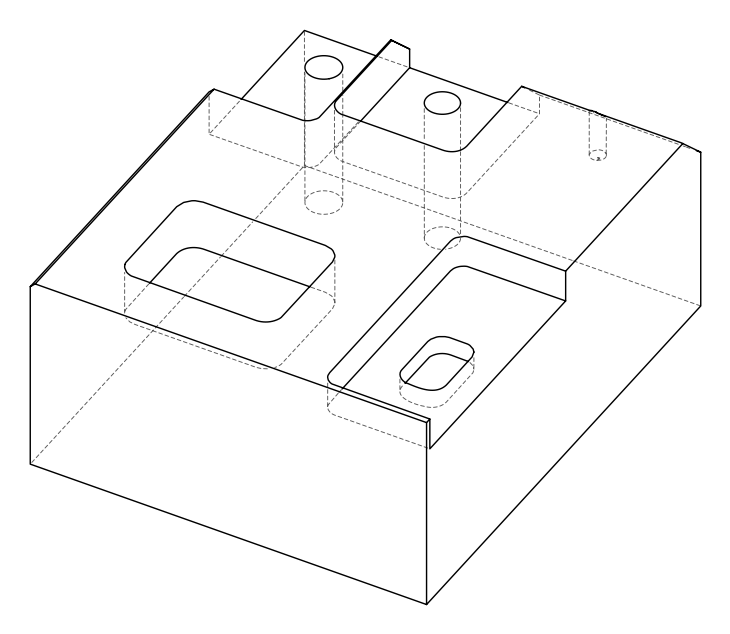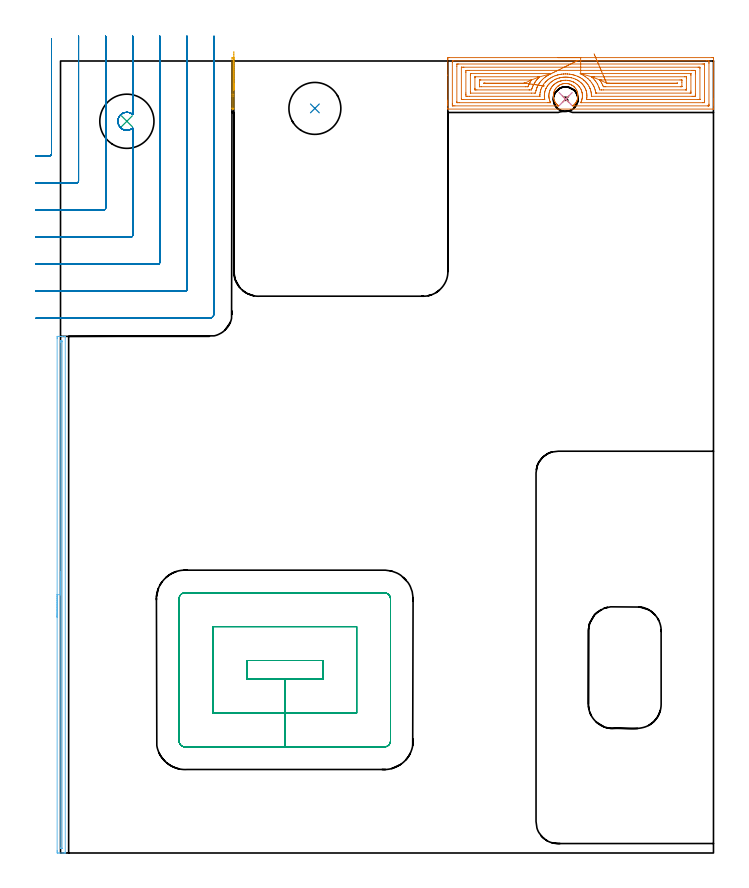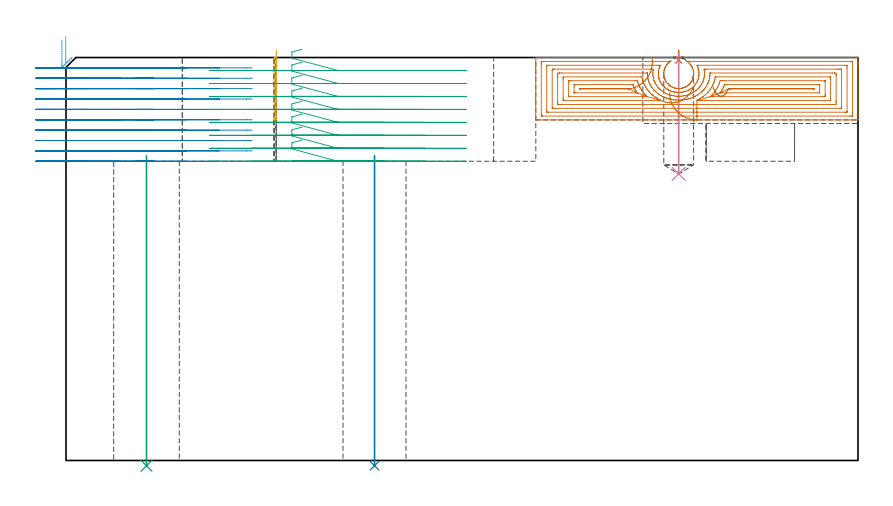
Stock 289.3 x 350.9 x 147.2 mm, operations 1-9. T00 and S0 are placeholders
(PLAN: 12 operations, 7 tool changes, 104.4 min)
(1 SPOT_DRILL | STEP1POCKET | NXT0321_9005460120000 | 0.03 min | 7 mm3)
(2 INDEXABLE_INSERT_DRILL_THROUGH_HOLE_FROM_SOLID | STEP1HOLE | NXT0302_017 | 0.46 min | 61106 mm3)
(3 INDEXABLE_INSERT_DRILL_THROUGH_HOLE_FROM_SOLID_1 | STEP1HOLE_1 | NXT0302_019 | 0.46 min | 66539 mm3)
(4 DRILL_BLIND_HOLE_INTO_CENTER | STEP1POCKET | UGT0301_221 | 0.18 min | 3743 mm3)
(5 AREA_MILL | FG_CHAMFER_SURFACE | UGT0205_001 | 0.39 min | 4446 mm3)
(6 AREA_MILL_1 | FG_CHAMFER_SURFACE_1 | UGT0205_001 | 3.81 min | 1508 mm3)
(7 AREA_MILL_2 | FG_CHAMFER_SURFACE_2 | UGT0205_001 | 8.55 min | 32154 mm3)
(8 MILL_CORNER_NOTCH_RECTANGULAR | CORNER_NOTCH_RECTANGULAR | NXT0201_012 | Follow Part, ap 4, ae 75% | 20.61 min | 331331 mm3)
(9 MILL_RECTANGULAR_POCKET | POCKET_RECTANGULAR_STRAIGHT | UGT0201_094 | Follow Part, ap 5, ae 75% | 11.2 min | 375298 mm3)
(10 MILL_RECTANGULAR_POCKET_1 | POCKET_RECTANGULAR_STRAIGHT_1 | NXT0201_012 | Follow Part, ap 4, ae 75% | 4.2 min | 62054 mm3)
(11 MILL_SLOT | SLOT_PARTIAL_RECTANGULAR | NXT0201_012 | Follow Part, ap 4, ae 75% | 31.18 min | 288812 mm3)
(12 MILL_SLOT_1 | SLOT_PARTIAL_RECTANGULAR_1 | NXT0201_012 | Follow Part, ap 4, ae 75% | 23.31 min | 352527 mm3)
(TOOL NXT0321_9005460120000 | NC Spot Drill, 142deg, 12mm, Carbide, Uncoated | D12 PA142 FL30 Z2)
(TOOL NXT0302_017 | Index. Insert Drill 23mm [880-D2300L25-05] | D23 PA176 FL115 Z2)
(TOOL NXT0302_019 | Index. Insert Drill 24mm [880-D2400L25-05] | D24 PA176 FL120 Z2)
(TOOL UGT0301_221 | Twist Drill 10.9 mm | D10.9 PA118 FL92 Z2)
(TOOL UGT0205_001 | Chamfer Mill 20 x 3 x 45 deg. | D20 FL50 Z2)
(TOOL NXT0201_012 | ENDMILL 16mm [2P460-1600-NA 1630] | D16 FL38 Z6)
(TOOL UGT0201_094 | End mill 20 mm | D20 FL38 Z4)
(OP 1 SPOT_DRILL)
G17 G21 G94 G90
T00 M6
G54
G17 G0 G90 X223.8 Y334. S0 M3
G43 Z157.2 H0
G94 G81 G98 Z146.281 F250. R149.75
G80
M5
M2
(OP 2 INDEXABLE_INSERT_DRILL_THROUGH_HOLE_FROM_SOLID)
G17 G21 G94 G90
T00 M6
G54
G17 G0 G90 X112.7 Y329.9 S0 M3
G43 Z157.2 H1
G94 G81 G98 Z-1.902 F250. R111.3
G80
M5
M2
(OP 3 INDEXABLE_INSERT_DRILL_THROUGH_HOLE_FROM_SOLID_1)
G17 G21 G94 G90
T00 M6
G54
G17 G0 G90 X29.4 Y324.2 S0 M3
G43 Z157.2 H1
G94 G81 G98 Z-1.919 F250. R111.3
G80
M5
M2
(OP 4 DRILL_BLIND_HOLE_INTO_CENTER)
G17 G21 G94 G90
T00 M6
G54
G17 G0 G90 X223.8 Y334. S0 M3
G43 Z157.2 H0
G94 G81 G98 Z104.7 F250. R148.75
G80
M5
M2
(OP 5 AREA_MILL)
G17 G21 G94 G90
T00 M6
G54
G17 G0 G90 X76.8 Y355.142 S1061 M3
G43 Z157.2 H0
Z135.795
G94 G1 Y354.499 Z135.205 F250.
Y353.807 Z134.674
Y353.071 Z134.206
Y352.297 Z133.803
Y351.491 Z133.469
Y350.659 Z133.207
Y349.808 Z133.018
Y348.943 Z132.904
Y348.071 Z132.866
Y347.199 Z132.904
Y346.335 Z133.018
Y345.483 Z133.207
Y344.651 Z133.469
Y343.845 Z133.803
Y343.071 Z134.206
Y342.335 Z134.674
Y341.643 Z135.205
Y341. Z135.795
Y336.166 Z140.627
Y335.365 Z141.434
Y329.978 Z146.822
X76.79 Y329.607 Z147.193
X76.4 Y329.6 Z147.2
X76.01 Y329.607 Z147.193
X76. Y329.978 Z146.822
Y330.015 Z146.785
Y335.365 Z141.434
Y336.166 Z140.627
X76.001 Y351.985 Z124.81
X76.004 Y352.382 Z124.413
X76.007 Y352.39 Z124.405
X76.4 Y352.394 Z124.406
X76.793 Y352.39 Z124.404
X76.796 Y352.382 Z124.413
X76.799 Y351.985 Z124.81
X76.8 Y351.585 Z125.21
Y341. Z135.795
Y340.411 Z136.438
Y339.88 Z137.13
Y339.411 Z137.866
Y339.008 Z138.64
Y338.674 Z139.446
Y338.412 Z140.278
Y338.223 Z141.129
Y338.109 Z141.994
Y338.071 Z142.866
Y338.109 Z143.737
Y338.223 Z144.602
Y338.412 Z145.454
Y338.674 Z146.286
Y339.008 Z147.092
Y339.411 Z147.866
Y339.879 Z148.602
Y340.411 Z149.294
Y341. Z149.937
G0 Z157.2
M5
M2
(OP 6 AREA_MILL_1)
G17 G21 G94 G90
T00 M6
G54
G17 G0 G90 X-1.5 Y104.45 S1061 M3
G43 Z157.2 H0
Z153.6
G94 G1 Y104.488 Z152.728 F250.
Y104.602 Z151.864
Y104.791 Z151.012
Y105.053 Z150.18
Y105.387 Z149.374
Y105.79 Z148.6
Y106.259 Z147.864
Y106.79 Z147.172
Y107.379 Z146.529
Y108.022 Z145.94
Y108.714 Z145.409
Y109.45 Z144.94
Y110.224 Z144.537
Y111.03 Z144.203
Y111.862 Z143.941
Y112.714 Z143.752
Y113.578 Z143.638
Y114.45 Z143.6
Y227.877
X-1.499 Y228.289 Z143.601
X-1.494 Y228.763 Z143.602
X-1.49 Y228.891 Z143.605
X-1.025 Y228.9 Z144.069
X-0.467 Z144.63
X-0.142 Z144.955
X0.416 Z145.512
X0.742 Z145.837
X1.75 Z146.849
X2.088 Y228.893 Z147.179
X2.097 Y228.891 Z147.188
X2.1 Y228.735 Z147.2
Y0.165
X2.096 Y0.058 Z147.19
X2.091 Y0.039 Z147.183
X2.07 Y0.01 Z147.162
X1.749 Y0. Z146.849
X1.393 Z146.493
X0.742 Z145.837
X-0.467 Z144.63
X-1.025 Y0.001 Z144.069
X-1.264 Y0.004 Z143.83
X-1.49 Y0.009 Z143.605
X-1.494 Y0.137 Z143.602
X-1.499 Y0.611 Z143.601
X-1.5 Y1.092 Z143.6
Y114.45
X-0.086 Z145.014
X-0.085 Y226.447 Z145.015
Y226.503
X-0.079 Y226.883 Z145.021
X0.104 Y226.89 Z145.204
X0.353 Y226.897 Z145.453
X0.574 Y226.89 Z145.674
X0.679 Y226.885 Z145.779
X0.685 Y226.561 Z145.785
X0.686 Y226.503 Z145.786
X0.685 Y2.173 Z145.785
X0.684 Y2.071 Z145.784
X0.682 Y2.022 Z145.782
X0.68 Y2.015 Z145.78
X0.666 Y2.01 Z145.766
X0.593 Y2.006 Z145.693
X0.248 Y2.003 Z145.348
X0.026 Y2.01 Z145.126
X-0.079 Y2.015 Z145.021
X-0.085 Y2.339 Z145.015
Y2.397
X-0.086 Y114.45 Z145.014
Y115.322 Z145.052
Y116.187 Z145.166
Y117.038 Z145.355
Y117.87 Z145.617
Y118.676 Z145.951
Y119.45 Z146.354
Y120.186 Z146.823
Y120.878 Z147.354
Y121.521 Z147.943
Y122.11 Z148.586
Y122.642 Z149.279
Y123.11 Z150.014
Y123.513 Z150.788
Y123.847 Z151.594
Y124.109 Z152.426
Y124.298 Z153.278
Y124.412 Z154.143
Y124.45 Z155.014
G0 Z157.2
M5
M2
(OP 7 AREA_MILL_2)
G17 G21 G94 G90
T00 M6
G54
G17 G0 G90 X220.45 Y352.4 S1061 M3
G43 Z157.2 H0
Z134.4
G94 G1 X220.488 Z133.528 F250.
X220.602 Z132.664
X220.791 Z131.812
X221.053 Z130.98
X221.387 Z130.174
X221.79 Z129.4
X222.258 Z128.664
X222.79 Z127.972
X223.379 Z127.329
X224.022 Z126.74
X224.714 Z126.209
X225.45 Z125.74
X226.224 Z125.337
X227.03 Z125.003
X227.862 Z124.741
X228.713 Z124.552
X229.578 Z124.438
X230.45 Z124.4
X288.732
X289.207 Y352.394 Z124.403
X289.29 Y352.391 Z124.405
X289.3 Y352.303 Z124.494
Y334.091 Z142.704
Y333.53 Z143.264
Y332.895 Z143.903
Y332.651 Z144.146
Y332.016 Z144.781
Y331.772 Z145.024
Y331.285 Z145.514
X289.299 Y329.828 Z146.97
X289.29 Y329.606 Z147.192
X289.177 Y329.6 Z147.2
X171.723
X171.61 Y329.606 Z147.192
X171.6 Y329.83 Z146.969
Y331.285 Z145.514
Y331.772 Z145.024
Y332.016 Z144.781
Y332.651 Z144.146
Y332.895 Z143.903
Y333.53 Z143.264
Y344.637 Z132.16
Y351.668 Z125.129
X171.604 Y351.985 Z124.811
X171.61 Y352.391 Z124.405
X171.753 Y352.395 Z124.403
X172.168 Y352.4 Z124.4
X230.45
Y350.986 Z125.814
X286.185
X286.952 Y350.985 Z125.815
X287.077 Y350.983 Z125.817
X287.279 Y350.979 Z125.821
X287.29 Y350.914 Z125.886
X287.297 Y350.766 Z126.034
X287.299 Y350.228 Z126.572
X287.3 Y349.884 Z126.916
X287.299 Y331.772 Z145.028
X287.298 Y331.431 Z145.369
X287.29 Y331.086 Z145.714
X287.279 Y331.021 Z145.779
X287.239 Y331.019 Z145.781
X287.144 Y331.016 Z145.784
X286.952 Y331.015 Z145.785
X286.83 Y331.014 Z145.786
X227.278
X227.212 Y331.015 Z145.785
X226.909 Y331.021 Z145.779
X227.075 Y331.151 Z145.649
X227.176 Y331.231 Z145.569
X227.463 Y331.473 Z145.327
X227.768 Y331.77 Z145.03
X228.018 Y332.061 Z144.739
X228.25 Y332.365 Z144.435
X228.466 Y332.699 Z144.101
X228.662 Y333.042 Z143.758
X228.761 Y333.257 Z143.543
X228.932 Y333.7 Z143.1
X229.068 Y334.149 Z142.651
X229.163 Y334.593 Z142.207
X229.22 Y335.041 Z141.759
X229.24 Y335.487 Z141.313
X229.222 Y335.932 Z140.868
X229.167 Y336.38 Z140.42
X229.076 Y336.824 Z139.976
X228.941 Y337.273 Z139.527
X228.772 Y337.716 Z139.084
X228.662 Y337.958 Z138.842
X228.475 Y338.287 Z138.513
X228.269 Y338.608 Z138.192
X228.028 Y338.926 Z137.874
X227.768 Y339.232 Z137.568
X227.635 Y339.368 Z137.432
X227.496 Y339.5 Z137.3
X227.261 Y339.697 Z137.101
X227.229 Y339.723 Z137.074
X227.191 Y339.755 Z137.042
X226.873 Y339.993 Z136.803
X226.766 Y340.06 Z136.736
X226.67 Y340.121 Z136.679
X226.539 Y340.202 Z136.597
X226.194 Y340.391 Z136.407
X226.001 Y340.478 Z136.319
X225.979 Y340.488 Z136.309
X225.787 Y340.561 Z136.239
X225.768 Y340.568 Z136.232
X225.556 Y340.643 Z136.15
X225.535 Y340.651 Z136.142
X225.085 Y340.787 Z136.013
X224.639 Y340.872 Z135.923
X224.506 Y340.889 Z135.907
X224.191 Y340.927 Z135.867
X224.011 Y340.937 Z135.855
X223.966 Y340.941 Z135.853
X223.899 Y340.942 Z135.85
X223.829 Y340.943 Z135.848
X223.777 Y340.944
X223.743 Y340.946 Z135.849
X223.669 Y340.945 Z135.855
X223.52 Y340.938 Z135.859
X223.413 Y340.928 Z135.866
X223.373 Y340.925 Z135.87
X223.302 Y340.918 Z135.875
X223.297 Z135.876
X222.848 Y340.855 Z135.941
X222.403 Y340.756 Z136.042
X221.952 Y340.614 Z136.183
X221.716 Y340.522 Z136.277
X221.552 Y340.457 Z136.341
X221.508 Y340.44 Z136.358
X221.405 Y340.391 Z136.407
X221.079 Y340.208 Z136.59
X221.003 Y340.166 Z136.634
X220.861 Y340.074 Z136.726
X220.614 Y339.915 Z136.884
X220.509 Y339.833 Z136.966
X220.354 Y339.714 Z137.086
X220.281 Y339.65 Z137.15
X220.109 Y339.5 Z137.3
X219.72 Y339.11 Z137.69
X219.518 Y338.864 Z137.936
X219.331 Y338.608 Z138.192
X219.065 Y338.173 Z138.627
X218.826 Y337.726 Z139.074
X218.659 Y337.273 Z139.527
X218.524 Y336.824 Z139.976
X218.433 Y336.38 Z140.42
X218.378 Y335.932 Z140.868
X218.36 Y335.487 Z141.313
X218.38 Y335.041 Z141.759
X218.437 Y334.593 Z142.207
X218.531 Y334.149 Z142.651
X218.665 Y333.708 Z143.092
X218.834 Y333.257 Z143.543
X219.077 Y332.805 Z143.995
X219.351 Y332.365 Z144.435
X219.528 Y332.123 Z144.677
X219.72 Y331.891 Z144.909
X220.138 Y331.473 Z145.327
X220.369 Y331.273 Z145.527
X220.614 Y331.085 Z145.715
X220.701 Y331.021 Z145.779
X220.471 Y331.016 Z145.784
X220.266 Y331.014 Z145.786
X220.217
X174.715
X173.948 Y331.015 Z145.785
X173.823 Y331.016 Z145.784
X173.621 Y331.021 Z145.779
X173.61 Y331.086 Z145.714
X173.603 Y331.234 Z145.566
X173.601 Y331.772 Z145.028
X173.6 Y332.116 Z144.684
X173.601 Y350.228 Z126.572
X173.602 Y350.569 Z126.231
X173.61 Y350.914 Z125.886
X173.621 Y350.979 Z125.821
X173.661 Y350.981 Z125.819
X173.756 Y350.984 Z125.816
X173.948 Y350.985 Z125.815
X174.07 Y350.986 Z125.814
X230.45
Y349.572 Z127.228
X284.283 Y349.571 Z127.229
X284.949 Y349.57 Z127.23
X285.173 Y349.567 Z127.233
X285.246 Y349.565 Z127.235
X285.29 Y349.554 Z127.246
X285.294 Y349.475 Z127.325
X285.298 Y349.349 Z127.451
X285.3 Y349.223 Z127.577
Y333.404 Z143.396
X285.295 Y332.651 Z144.149
X285.292 Y332.533 Z144.267
X285.276 Y332.435 Z144.365
X285.173 Y332.434 Z144.366
X284.507 Y332.429 Z144.371
X230.895
X230.669 Y332.432 Z144.368
X230.52 Y332.435 Z144.365
X230.483 Y332.438 Z144.362
X230.674 Y332.869 Z143.931
X230.895 Y333.43 Z143.37
X230.919 Y333.506 Z143.294
X230.925 Y333.53 Z143.27
X231.027 Y333.9 Z142.9
X231.097 Y334.209 Z142.591
X231.136 Y334.409 Z142.391
X231.208 Y334.978 Z141.822
X231.222 Y335.288 Z141.512
X231.216 Y335.849 Z140.951
X231.191 Y336.166 Z140.634
X231.153 Y336.472 Z140.328
X231.087 Y336.856 Z139.944
X231.041 Y337.045 Z139.755
X230.895 Y337.569 Z139.231
X230.761 Y337.924 Z138.876
X230.676 Y338.14 Z138.66
X230.457 Y338.572 Z138.228
X230.327 Y338.803 Z137.997
X230.005 Y339.3 Z137.5
X229.84 Y339.518 Z137.282
X229.707 Y339.682 Z137.118
X229.434 Y340.001 Z136.799
X229.115 Y340.321 Z136.479
X228.987 Y340.434 Z136.366
X228.835 Y340.561 Z136.239
X228.225 Y341.028 Z135.772
X227.532 Y341.439 Z135.361
X227.336 Y341.545 Z135.255
X227.13 Y341.642 Z135.158
X226.446 Y341.906 Z134.894
X225.768 Y342.109 Z134.691
X225.556 Y342.155 Z134.645
X225.148 Y342.235 Z134.565
X224.679 Y342.305 Z134.495
X224.672 Y342.306 Z134.494
X224.573 Y342.318 Z134.482
X223.777 Y342.358 Z134.442
X223.736
X222.989 Y342.318 Z134.482
X222.898 Y342.307 Z134.493
X222.887 Y342.305 Z134.495
X222.48 Y342.24 Z134.56
X222.138 Y342.178 Z134.622
X222.074 Y342.166 Z134.634
X221.997 Y342.148 Z134.652
X221.679 Y342.068 Z134.732
X221.433 Y341.996 Z134.804
X221.293 Y341.952 Z134.848
X221.107 Y341.89 Z134.91
X220.778 Y341.764 Z135.036
X220.546 Y341.673 Z135.127
X220.217 Y341.524 Z135.276
X220.16 Y341.496 Z135.304
X220.059 Y341.439 Z135.361
X219.604 Y341.168 Z135.632
X219.328 Y340.99 Z135.81
X219.075 Y340.81 Z135.99
X218.763 Y340.561 Z136.239
X218.59 Y340.41 Z136.39
X218.438 Y340.27 Z136.53
X218.144 Y339.971 Z136.829
X217.888 Y339.682 Z137.118
X217.738 Y339.494 Z137.306
X217.548 Y339.238 Z137.562
X217.379 Y338.97 Z137.83
X217.281 Y338.803 Z137.997
X217.06 Y338.406 Z138.394
X216.961 Y338.217 Z138.583
X216.84 Y337.924 Z138.876
X216.789 Y337.794 Z139.006
X216.658 Y337.417 Z139.383
X216.575 Y337.127 Z139.673
X216.557 Y337.045 Z139.755
X216.436 Y336.386 Z140.414
X216.409 Y336.166 Z140.634
X216.373 Y335.569 Z141.231
X216.378 Y335.288 Z141.512
X216.392 Y334.985 Z141.815
X216.429 Y334.635 Z142.165
X216.464 Y334.409 Z142.391
X216.658 Y333.581 Z143.219
X216.674 Y333.53 Z143.27
X216.68 Y333.508 Z143.292
X216.875 Y332.99 Z143.81
X216.95 Y332.803 Z143.997
X217.107 Y332.483 Z144.317
X217.122 Y332.446 Z144.354
X217.126 Y332.435 Z144.365
X217.108 Y332.434 Z144.366
X216.882 Y332.43 Z144.37
X216.658 Y332.429 Z144.371
X215.994 Y332.428 Z144.372
X176.617 Y332.429 Z144.371
X175.951 Y332.43 Z144.37
X175.727 Y332.433 Z144.367
X175.654 Y332.435 Z144.365
X175.61 Y332.446 Z144.354
X175.606 Y332.525 Z144.275
X175.602 Y332.651 Z144.149
X175.6 Y332.777 Z144.023
Y348.596 Z128.204
X175.605 Y349.349 Z127.451
X175.608 Y349.466 Z127.334
X175.624 Y349.565 Z127.235
X175.727 Y349.566 Z127.234
X176.393 Y349.571 Z127.229
X230.45 Y349.572 Z127.228
Y348.157 Z128.643
X282.503
X282.821 Y348.156 Z128.644
X283.203 Y348.152 Z128.648
X283.289 Y348.15 Z128.65
X283.293 Y348. Z128.8
X283.299 Y347.683 Z129.117
Y334.015 Z142.785
X283.297 Y333.917 Z142.883
X283.293 Y333.868 Z142.932
X283.29 Y333.85 Z142.95
X283.266 Y333.849 Z142.951
X283.074 Y333.845 Z142.955
X282.503 Y333.843 Z142.957
X282.187
X234.137
X233.564 Y333.844 Z142.956
X233.244 Y333.846 Z142.954
X233.075 Y333.85 Z142.95
X233.09 Y333.999 Z142.801
X233.144 Y334.409 Z142.391
X233.191 Y334.778 Z142.022
X233.222 Y335.288 Z141.512
X233.219 Y335.628 Z141.172
X233.194 Y336.166 Z140.634
X233.148 Y336.577 Z140.223
X233.063 Y337.045 Z139.755
X233.004 Y337.316 Z139.484
X232.898 Y337.704 Z139.096
X232.823 Y337.924 Z138.876
X232.674 Y338.337 Z138.463
X232.461 Y338.803 Z137.997
X232.251 Y339.221 Z137.579
X231.958 Y339.682 Z137.118
X231.785 Y339.945 Z136.855
X231.515 Y340.294 Z136.506
X231.293 Y340.561 Z136.239
X231.108 Y340.775 Z136.025
X230.895 Y340.993 Z135.807
X230.663 Y341.214 Z135.586
X230.403 Y341.439 Z135.361
X230.005 Y341.751 Z135.049
X229.679 Y341.998 Z134.802
X229.175 Y342.318 Z134.482
X229.115 Y342.355 Z134.445
X229.023 Y342.409 Z134.391
X228.462 Y342.713 Z134.087
X228.225 Y342.823 Z133.977
X227.363 Y343.17 Z133.63
X227.336 Y343.18 Z133.62
X227.284 Y343.197 Z133.603
X226.446 Y343.439 Z133.361
X226.129 Y343.51 Z133.29
X225.556 Y343.619 Z133.181
X225.06 Y343.687 Z133.113
X224.666 Y343.725 Z133.075
X224.1 Y343.756 Z133.044
X223.777 Y343.77 Z133.03
X223.222 Y343.744 Z133.056
X222.887 Y343.724 Z133.076
X222.406 Y343.672 Z133.128
X221.997 Y343.613 Z133.187
X221.645 Y343.545 Z133.255
X221.107 Y343.424 Z133.376
X220.924 Y343.378 Z133.422
X220.32 Y343.197 Z133.603
X220.243 Y343.172 Z133.628
X220.217 Y343.162 Z133.638
X219.607 Y342.921 Z133.879
X219.328 Y342.799 Z134.001
X218.999 Y342.643 Z134.157
X218.418 Y342.318 Z134.482
X217.894 Y341.976 Z134.824
X217.548 Y341.725 Z135.075
X217.387 Y341.598 Z135.202
X217.196 Y341.439 Z135.361
X216.914 Y341.187 Z135.613
X216.658 Y340.941 Z135.859
X216.471 Y340.746 Z136.054
X216.307 Y340.561 Z136.239
X216.062 Y340.271 Z136.529
X215.768 Y339.887 Z136.913
X215.686 Y339.763 Z137.037
X215.636 Y339.682 Z137.118
X215.358 Y339.208 Z137.592
X215.136 Y338.803 Z137.997
X215.049 Y338.634 Z138.166
X214.879 Y338.228 Z138.572
X214.8 Y338.002 Z138.798
X214.776 Y337.924 Z138.876
X214.597 Y337.323 Z139.477
X214.541 Y337.045 Z139.755
X214.464 Y336.636 Z140.164
X214.407 Y336.166 Z140.634
X214.376 Y335.67 Z141.13
X214.378 Y335.288 Z141.512
X214.396 Y334.885 Z141.915
X214.455 Y334.409 Z142.391
X214.494 Y334.165 Z142.635
X214.555 Y333.85 Z142.95
X213.989 Y333.845 Z142.955
X213.671 Y333.843 Z142.957
X178.397
X178.079 Y333.844 Z142.956
X177.697 Y333.848 Z142.952
X177.611 Y333.85 Z142.95
X177.607 Y334. Z142.8
X177.6 Y334.316 Z142.484
X177.601 Y347.985 Z128.815
X177.603 Y348.083 Z128.717
X177.607 Y348.132 Z128.668
X177.61 Y348.15 Z128.65
X177.634 Y348.151 Z128.649
X177.826 Y348.155 Z128.645
X178.397 Y348.157 Z128.643
X178.713
X230.45
Y346.743 Z130.057
X279.803
X280.693 Y346.742 Z130.058
X280.724 Y346.741 Z130.059
X281.29 Y346.712 Z130.088
X281.298 Y346.145 Z130.655
X281.299 Y345.833 Z130.967
X281.3 Y345.264 Z131.536
X281.299 Y336.166 Z140.634
X281.298 Y335.855 Z140.945
X281.29 Y335.288 Z141.512
X280.753 Y335.259 Z141.541
X280.724 Y335.258 Z141.542
X279.865 Y335.257 Z141.543
X235.344 Y335.258 Z141.542
X235.313 Y335.259 Z141.541
X235.257 Y335.263 Z141.537
X235.242 Y335.288 Z141.512
X235.233 Y335.397 Z141.403
X235.198 Y336.166 Z140.634
X235.188 Y336.32 Z140.48
X235.14 Y336.701 Z140.099
X235.08 Y337.045 Z139.755
X235.019 Y337.366 Z139.434
X234.868 Y337.924 Z138.876
X234.787 Y338.192 Z138.608
X234.638 Y338.621 Z138.179
X234.562 Y338.803 Z137.997
X234.454 Y339.053 Z137.747
X234.136 Y339.682 Z137.118
X233.647 Y340.479 Z136.321
X233.592 Y340.561 Z136.239
X233.564 Y340.6 Z136.2
X233.188 Y341.072 Z135.728
X232.877 Y341.439 Z135.361
X232.674 Y341.659 Z135.141
X232.338 Y341.99 Z134.81
X231.97 Y342.318 Z134.482
X231.785 Y342.469 Z134.331
X231.074 Y343.02 Z133.78
X230.895 Y343.133 Z133.667
X230.791 Y343.197 Z133.603
X230.3 Y343.489 Z133.311
X230.005 Y343.657 Z133.143
X229.732 Y343.806 Z132.994
X229.169 Y344.076 Z132.724
X229.115 Y344.098 Z132.702
X229.077 Y344.114 Z132.686
X228.225 Y344.439 Z132.361
X227.687 Y344.608 Z132.192
X227.336 Y344.709 Z132.091
X226.959 Y344.808 Z131.992
X226.488 Y344.913 Z131.887
X226.446 Y344.921 Z131.879
X226.269 Y344.955 Z131.845
X225.556 Y345.061 Z131.739
X225.432 Y345.077 Z131.723
X224.666 Y345.143 Z131.657
X224.463 Y345.156 Z131.644
X223.777 Y345.184 Z131.616
X223.552 Y345.177 Z131.623
X222.887 Y345.144 Z131.656
X222.706 Y345.133 Z131.667
X221.997 Y345.058 Z131.742
X221.904 Y345.046 Z131.754
X221.32 Y344.955 Z131.845
X221.142 Y344.92 Z131.88
X221.107 Y344.913 Z131.887
X220.422 Y344.752 Z132.048
X220.217 Y344.701 Z132.099
X219.734 Y344.553 Z132.247
X219.328 Y344.423 Z132.377
X219.074 Y344.326 Z132.474
X218.438 Y344.081 Z132.719
X218.426 Y344.076 Z132.724
X217.835 Y343.793 Z133.007
X217.548 Y343.633 Z133.167
X217.27 Y343.472 Z133.328
X216.812 Y343.197 Z133.603
X216.718 Y343.138 Z133.662
X216.658 Y343.099 Z133.701
X216.342 Y342.885 Z133.915
X215.768 Y342.441 Z134.359
X215.7 Y342.385 Z134.415
X215.624 Y342.318 Z134.482
X215.239 Y341.962 Z134.838
X214.879 Y341.612 Z135.188
X214.795 Y341.522 Z135.278
X214.722 Y341.439 Z135.361
X214.05 Y340.622 Z136.179
X213.989 Y340.538 Z136.262
X213.663 Y340.004 Z136.796
X213.473 Y339.682 Z137.118
X213.341 Y339.442 Z137.358
X213.099 Y338.974 Z137.826
X213.049 Y338.852 Z137.948
X213.031 Y338.803 Z137.997
X212.82 Y338.2 Z138.6
X212.735 Y337.924 Z138.876
X212.617 Y337.521 Z139.279
X212.523 Y337.045 Z139.755
X212.475 Y336.783 Z140.017
X212.405 Y336.166 Z140.634
X212.389 Y335.989 Z140.811
X212.376 Y335.649 Z141.151
X212.366 Y335.288 Z141.512
X212.363 Y335.269 Z141.531
X212.361 Y335.265 Z141.535
X212.333 Y335.262 Z141.538
X212.271 Y335.258 Z141.542
X212.24 Y335.257 Z141.543
X181.097
X180.206 Y335.258 Z141.542
X180.176 Y335.259 Z141.541
X179.61 Y335.288 Z141.512
X179.602 Y335.855 Z140.945
X179.601 Y336.166 Z140.634
X179.6 Y336.736 Z140.064
X179.601 Y345.833 Z130.967
X179.603 Y346.399 Z130.401
X179.61 Y346.712 Z130.088
X180.147 Y346.741 Z130.059
X180.176 Y346.742 Z130.058
X181.035 Y346.743 Z130.057
X230.45
X230.47 Y345.326 Z131.474
X230.895 Y345.329 Z131.471
X279.171 Y345.328 Z131.472
X279.239 Y345.327 Z131.473
X279.277 Y345.325 Z131.475
X279.29 Y345.323 Z131.477
X279.291 Y345.306 Z131.494
X279.297 Y344.955 Z131.845
X279.3 Y344.603 Z132.197
Y337.573 Z139.228
X279.298 Y337.045 Z139.755
X279.294 Y336.699 Z140.101
X279.289 Y336.678 Z140.122
X279.274 Y336.676 Z140.124
X279.228 Y336.673 Z140.127
X279.133 Y336.672 Z140.128
X278.944 Y336.671 Z140.129
X237.502 Y336.672 Z140.128
X237.313 Y336.673 Z140.127
X237.219 Y336.676 Z140.124
X237.18 Y336.678 Z140.122
X237.123 Y336.941 Z139.859
X237.1 Y337.068 Z139.732
X237.002 Y337.539 Z139.261
X236.906 Y337.924 Z138.876
X236.83 Y338.214 Z138.586
X236.63 Y338.803 Z137.997
X236.519 Y339.095 Z137.705
X236.294 Y339.623 Z137.177
X236.265 Y339.682 Z137.118
X236.234 Y339.744 Z137.056
X235.946 Y340.283 Z136.517
X235.773 Y340.561 Z136.239
X235.344 Y341.233 Z135.567
X235.185 Y341.439 Z135.361
X234.584 Y342.19 Z134.61
X234.465 Y342.318 Z134.482
X234.454 Y342.33 Z134.47
X233.697 Y343.066 Z133.734
X233.549 Y343.197 Z133.603
X232.674 Y343.87 Z132.93
X232.393 Y344.076 Z132.724
X231.785 Y344.451 Z132.349
X230.914 Y344.955 Z131.845
X230.895 Y344.965 Z131.835
X230.873 Y344.976 Z131.824
X230.578 Y345.123 Z131.677
X230.219 Y345.322 Z131.478
X230.47 Y345.326 Z131.474
X235.317 Y343.904 Z132.896
X235.344 Y343.908 Z132.892
X235.511 Y343.911 Z132.889
X236.234 Y343.914 Z132.886
X236.397 Y343.915 Z132.885
X276.438 Y343.914 Z132.886
X277.164 Y343.912 Z132.888
X277.267 Y343.91 Z132.89
X277.289 Y343.908 Z132.892
X277.294 Y343.778 Z133.022
X277.297 Y343.599 Z133.201
X277.3 Y343.331 Z133.469
Y343.197 Z133.603
X277.299 Y338.535 Z138.265
X277.294 Y338.267 Z138.533
X277.29 Y338.095 Z138.705
X277.254 Y338.092 Z138.708
X277.164 Y338.088 Z138.712
X277. Y338.086 Z138.714
X240.519 Y338.085 Z138.715
X239.793 Y338.086 Z138.714
X239.627 Y338.087 Z138.713
X238.903 Y338.098 Z138.702
X238.685 Y338.803 Z137.997
X238.584 Y339.118 Z137.682
X238.355 Y339.682 Z137.118
X238.013 Y340.42 Z136.38
X237.942 Y340.561 Z136.239
X237.866 Y340.706 Z136.094
X237.405 Y341.439 Z135.361
X237.123 Y341.878 Z134.922
X236.776 Y342.318 Z134.482
X236.234 Y342.977 Z133.823
X236.024 Y343.197 Z133.603
X235.344 Y343.871 Z132.929
X235.317 Y343.904 Z132.896
X238.941 Y342.49 Z134.31
X238.942 Y342.493 Z134.307
X238.951 Y342.495 Z134.305
X239.055 Y342.498 Z134.302
X239.424 Y342.5 Z134.3
X239.608
X274.495
X275.202 Y342.499 Z134.301
X275.258 Y342.497 Z134.303
X275.267 Y342.494 Z134.306
X275.29 Y342.48 Z134.32
X275.297 Y342.404 Z134.396
X275.299 Y342.318 Z134.482
X275.3 Y341.523 Z135.277
Y339.765 Z137.035
X275.299 Y339.682 Z137.118
X275.297 Y339.582 Z137.218
X275.294 Y339.533 Z137.267
X275.291 Y339.514 Z137.286
X275.232 Y339.507 Z137.293
X274.864 Y339.502 Z137.298
X274.679 Y339.5 Z137.3
X241.572
X240.863 Y339.503 Z137.297
X240.683 Y339.507 Z137.293
X240.518 Y339.518 Z137.282
X240.448 Y339.682 Z137.118
X240.281 Y340.078 Z136.722
X240.05 Y340.561 Z136.239
X239.793 Y341.09 Z135.71
X239.588 Y341.439 Z135.361
X239.293 Y341.933 Z134.867
X238.948 Y342.475 Z134.325
X238.941 Y342.49 Z134.31
X241.937 Y341.079 Z135.721
X242.288 Y341.084 Z135.716
X242.462 Y341.085 Z135.715
X242.82 Y341.086 Z135.714
X243.177
X273.073
X273.247 Y341.084 Z135.716
X273.275 Y341.082 Z135.718
X273.29 Y341.08 Z135.72
X273.292 Y341.068 Z135.732
X273.295 Y341. Z135.8
X273.292 Y340.932 Z135.868
X273.29 Y340.92 Z135.88
X273.275 Y340.918 Z135.882
X273.246 Y340.915 Z135.885
X272.89 Y340.914 Z135.886
X272.715
X242.82
X242.462 Y340.915 Z135.885
X242.1 Y340.918 Z135.882
X242.023 Y340.921 Z135.879
X241.986 Y340.963 Z135.837
X241.937 Y341.079 Z135.721
X241.676 Y341.693 Z135.159
X241.397 Y342.35 Z134.657
X241.102 Y343.044 Z134.219
X240.792 Y343.771 Z133.849
X240.472 Y344.525 Z133.548
X240.142 Y345.3 Z133.321
X239.806 Y346.09 Z133.168
X239.466 Y346.89 Z133.09
X239.125 Y347.693 Z133.088
X238.785 Y348.492 Z133.162
X238.448 Y349.283 Z133.312
X238.118 Y350.059 Z133.536
X237.797 Y350.814 Z133.832
X237.487 Y351.543 Z134.199
X237.191 Y352.239 Z134.634
X236.911 Y352.897 Z135.133
X236.649 Y353.513 Z135.692
X236.407 Y354.082 Z136.308
G0 X229.283 Y351.176 Z136.564
G1 X228.935 Y351.003 Z135.783
X228.527 Y350.802 Z135.038
X228.063 Y350.572 Z134.336
X227.546 Y350.316 Z133.682
X226.979 Y350.035 Z133.081
X226.368 Y349.733 Z132.537
X225.717 Y349.411 Z132.054
X225.03 Y349.071 Z131.637
X224.314 Y348.716 Z131.288
X223.572 Y348.349 Z131.01
X222.812 Y347.973 Z130.805
X222.039 Y347.59 Z130.675
X221.259 Y347.204 Z130.621
X220.477 Y346.817 Z130.643
X219.7 Y346.433 Z130.74
X218.934 Y346.053 Z130.913
X218.184 Y345.682 Z131.16
X217.456 Y345.322 Z131.478
X217.269 Y345.23 Z131.57
X216.658 Y344.944 Z131.856
X216.103 Y344.624 Z132.176
X215.768 Y344.427 Z132.373
X215.55 Y344.291 Z132.509
X215.214 Y344.076 Z132.724
X215.016 Y343.941 Z132.859
X214.879 Y343.843 Z132.957
X214.512 Y343.559 Z133.241
X214.053 Y343.197 Z133.603
X214.019 Y343.168 Z133.632
X213.989 Y343.141 Z133.659
X213.565 Y342.737 Z134.063
X213.136 Y342.318 Z134.482
X213.118 Y342.3 Z134.5
X213.099 Y342.279 Z134.521
X212.718 Y341.816 Z134.984
X212.411 Y341.439 Z135.361
X212.323 Y341.327 Z135.473
X212.209 Y341.176 Z135.624
X211.968 Y340.798 Z136.002
X211.823 Y340.561 Z136.239
X211.638 Y340.245 Z136.555
X211.319 Y339.662 Z137.138
X211.16 Y339.302 Z137.498
X211.066 Y339.06 Z137.74
X210.973 Y338.803 Z137.997
X210.835 Y338.402 Z138.398
X210.693 Y337.924 Z138.876
X210.637 Y337.719 Z139.081
X210.498 Y337.045 Z139.755
X210.487 Y336.989 Z139.811
X210.43 Y336.678 Z140.122
X209.916 Y336.674 Z140.126
X208.65 Y336.671 Z140.129
X181.729
X181.661 Y336.673 Z140.127
X181.623 Y336.675 Z140.125
X181.61 Y336.677 Z140.123
X181.609 Y336.694 Z140.106
X181.603 Y337.045 Z139.755
X181.6 Y337.397 Z139.403
Y344.427 Z132.373
X181.602 Y344.955 Z131.845
X181.605 Y345.301 Z131.499
X181.611 Y345.322 Z131.478
X181.626 Y345.324 Z131.476
X181.672 Y345.327 Z131.473
X181.767 Y345.328 Z131.472
X181.956 Y345.329 Z131.471
X217.169
X217.248 Y345.328 Z131.472
X217.36 Y345.325 Z131.475
X217.456 Y345.322 Z131.478
X212.223 Y343.858 Z132.942
X212.225 Y343.85 Z132.95
X212.209 Y343.829 Z132.971
X211.889 Y343.513 Z133.287
X211.571 Y343.197 Z133.603
X211.449 Y343.069 Z133.731
X211.319 Y342.926 Z133.874
X211.042 Y342.592 Z134.208
X210.819 Y342.318 Z134.482
X210.648 Y342.103 Z134.697
X210.43 Y341.82 Z134.98
X210.277 Y341.59 Z135.21
X210.183 Y341.439 Z135.361
X209.942 Y341.042 Z135.758
X209.663 Y340.561 Z136.239
X209.619 Y340.482 Z136.318
X209.54 Y340.333 Z136.467
X209.329 Y339.89 Z136.91
X209.233 Y339.682 Z137.118
X209.042 Y339.19 Z137.61
X208.906 Y338.803 Z137.997
X208.84 Y338.615 Z138.185
X208.65 Y338.092 Z138.708
X208.482 Y338.09 Z138.71
X207.76 Y338.086 Z138.714
X207.597 Y338.085 Z138.715
X184.462
X183.736 Y338.088 Z138.712
X183.633 Y338.09 Z138.71
X183.611 Y338.092 Z138.708
X183.606 Y338.222 Z138.578
X183.603 Y338.401 Z138.399
X183.6 Y338.669 Z138.131
Y338.803 Z137.997
X183.601 Y343.465 Z133.335
X183.606 Y343.733 Z133.067
X183.61 Y343.905 Z132.895
X183.646 Y343.908 Z132.892
X183.736 Y343.912 Z132.888
X183.9 Y343.914 Z132.886
X211.483
X211.973 Y343.91 Z132.89
X212.209 Y343.908 Z132.892
X212.223 Y343.858 Z132.942
X208.653 Y342.493 Z134.307
X208.654 Y342.487 Z134.313
X208.65 Y342.475 Z134.325
X208.587 Y342.38 Z134.42
X208.548 Y342.318 Z134.482
X208.249 Y341.836 Z134.964
X208.008 Y341.439 Z135.361
X207.917 Y341.284 Z135.516
X207.76 Y341.004 Z135.796
X207.61 Y340.709 Z136.091
X207.538 Y340.561 Z136.239
X207.327 Y340.109 Z136.691
X207.155 Y339.682 Z137.118
X207.106 Y339.564 Z137.236
X207.084 Y339.52 Z137.28
X207.075 Y339.506 Z137.294
X207.05 Y339.504 Z137.296
X206.87 Y339.502 Z137.298
X206.165 Y339.5 Z137.3
X205.981 Y339.499 Z137.301
X186.405 Y339.5 Z137.3
X185.698 Y339.501 Z137.299
X185.642 Y339.503 Z137.297
X185.633 Y339.506 Z137.294
X185.61 Y339.52 Z137.28
X185.603 Y339.595 Z137.205
X185.601 Y339.682 Z137.118
X185.6 Y340.477 Z136.323
Y342.234 Z134.566
X185.601 Y342.318 Z134.482
X185.603 Y342.418 Z134.382
X185.606 Y342.467 Z134.333
X185.609 Y342.486 Z134.314
X185.668 Y342.493 Z134.307
X186.036 Y342.498 Z134.302
X186.221 Y342.5 Z134.3
X208.466
X208.536 Y342.499 Z134.301
X208.65 Y342.495 Z134.305
X208.653 Y342.493 Z134.307
X205.656 Y341.072 Z135.728
X205.627 Y341.01 Z135.79
X205.594 Y340.942 Z135.858
X205.57 Y340.92 Z135.88
X205.526 Y340.918 Z135.882
X205.43 Y340.916 Z135.884
X205.091 Y340.914 Z135.886
X204.733
X187.827
X187.652 Y340.916 Z135.884
X187.625 Y340.918 Z135.882
X187.61 Y340.92 Z135.88
X187.608 Y340.932 Z135.868
X187.605 Y341. Z135.8
X187.608 Y341.068 Z135.732
X187.61 Y341.08 Z135.721
X187.624 Y341.082 Z135.718
X187.654 Y341.085 Z135.715
X187.827 Y341.086 Z135.714
X188.185
X205.091
X205.452 Y341.083 Z135.717
X205.603 Y341.079 Z135.721
X205.656 Y341.072 Z135.728
X206.505 Y340.952 Z135.887
X207.338 Y340.834 Z136.119
X208.147 Y340.72 Z136.424
X208.927 Y340.61 Z136.799
X209.672 Y340.505 Z137.241
X210.376 Y340.406 Z137.747
X211.033 Y340.313 Z138.313
X211.639 Y340.227 Z138.935
X212.189 Y340.15 Z139.608
X212.679 Y340.081 Z140.326
X213.105 Y340.021 Z141.085
X213.463 Y339.97 Z141.879
X213.752 Y339.929 Z142.701
X213.969 Y339.899 Z143.545
X214.113 Y339.878 Z144.405
X214.181 Y339.869 Z145.275
X214.174 Y339.87 Z146.147
X214.092 Y339.881 Z147.016
G0 Z157.2
M5
M2
(OP 8 MILL_CORNER_NOTCH_RECTANGULAR)
G17 G21 G94 G90
T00 M6
G54
G17 G0 G90 X-11. Y308.9 S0 M3
G43 Z157.2 H1
Z143.41
G94 G1 X-8. F250.
X-4.794 F500.
G3 X-4. Y309.694 R0.8
G1 Y357.828
Y360.828 F250.
G0 Z157.2
X-11. Y296.9
Z143.41
G1 X-8.
X7.205 F500.
G3 X8. Y297.695 R0.8
G1 Y358.646
X8.001 Y358.9
X8.013 Y361.9 F250.
G0 Z157.2
X-11. Y284.9
Z143.41
G1 X-8.
X19.205 F500.
G3 X20. Y285.695 R0.8
G1 Y358.646
X20.001 Y358.9
X20.017 Y361.9 F250.
G0 Z157.2
X-11. Y272.9
Z143.41
G1 X-8.
X31.205 F500.
G3 X32. Y273.695 R0.8
G1 Y321.168
G2 X31.737 Y320.96 R4.026
X28.101 Y320.421 R3.989
X27.058 Y320.963 R3.988
X26.152 Y321.874 R3.997
X25.896 Y326.121 R3.997
X30.338 Y328.085 R4.009
X32. Y327.226 R4.024
G1 Y358.646
G2 X32.001 Y358.9 R36.
G1 X32.022 Y361.9 F250.
G0 Z157.2
X-11. Y260.9
Z143.41
G1 X-8.
X43.204 F500.
G3 X44. Y261.696 R0.8
G1 Y358.646
G2 X44.001 Y358.9 R24.
G1 X44.033 Y361.9 F250.
G0 Z157.2
X-11. Y248.9
Z143.41
G1 X-8.
X55.204 F500.
G3 X56. Y249.696 R0.8
G1 Y358.646
G2 X56.003 Y358.9 R12.
G1 X56.066 Y361.899 F250.
G0 Z157.2
X-11. Y236.9
Z143.41
G1 X-8.
X65.9 F500.
G3 X68. Y239. R2.1
G1 Y358.646
Y361.646 F250.
G0 Z157.2
X-11. Y308.9
Z139.62
G1 X-8.
X-4.794 F500.
G3 X-4. Y309.694 R0.8
G1 Y357.828
Y360.828 F250.
G0 Z157.2
X-11. Y296.9
Z139.62
G1 X-8.
X7.205 F500.
G3 X8. Y297.695 R0.8
G1 Y358.646
X8.001 Y358.9
X8.013 Y361.9 F250.
G0 Z157.2
X-11. Y284.9
Z139.62
G1 X-8.
X19.205 F500.
G3 X20. Y285.695 R0.8
G1 Y358.646
X20.001 Y358.9
X20.017 Y361.9 F250.
G0 Z157.2
X-11. Y272.9
Z139.62
G1 X-8.
X31.205 F500.
G3 X32. Y273.695 R0.8
G1 Y321.168
G2 X31.737 Y320.96 R4.026
X30.267 Y320.299 R3.988
X27.055 Y320.966 R3.988
X26.12 Y321.919 R3.996
X25.896 Y326.121 R3.997
X30.338 Y328.085 R4.009
X32. Y327.226 R4.024
G1 Y358.646
X32.001 Y358.9
X32.022 Y361.9 F250.
G0 Z157.2
X-11. Y260.9
Z139.62
G1 X-8.
X43.204 F500.
G3 X44. Y261.696 R0.8
G1 Y358.646
G2 X44.001 Y358.9 R24.
G1 X44.033 Y361.9 F250.
G0 Z157.2
X-11. Y248.9
Z139.62
G1 X-8.
X55.204 F500.
G3 X56. Y249.696 R0.8
G1 Y358.646
G2 X56.003 Y358.9 R12.
G1 X56.066 Y361.899 F250.
G0 Z157.2
X-11. Y236.9
Z139.62
G1 X-8.
X65.9 F500.
G3 X68. Y239. R2.1
G1 Y358.646
Y361.646 F250.
G0 Z157.2
X-11. Y308.9
Z135.83
G1 X-8.
X-4.794 F500.
G3 X-4. Y309.694 R0.8
G1 Y357.828
Y360.828 F250.
G0 Z157.2
X-11. Y296.9
Z135.83
G1 X-8.
X7.205 F500.
G3 X8. Y297.695 R0.8
G1 Y358.646
X8.001 Y358.9
X8.013 Y361.9 F250.
G0 Z157.2
X-11. Y284.9
Z135.83
G1 X-8.
X19.205 F500.
G3 X20. Y285.695 R0.8
G1 Y358.646
X20.001 Y358.9
X20.017 Y361.9 F250.
G0 Z157.2
X-11. Y272.9
Z135.83
G1 X-8.
X31.205 F500.
G3 X32. Y273.695 R0.8
G1 Y321.168
G2 X31.737 Y320.96 R4.026
X28.987 Y320.225 R3.989
X27.055 Y320.966 R3.988
X26.121 Y321.918 R3.996
X25.896 Y326.121 R3.997
X30.338 Y328.085 R4.008
X32. Y327.226 R4.024
G1 Y358.646
X32.001 Y358.9
X32.022 Y361.9 F250.
G0 Z157.2
X-11. Y260.9
Z135.83
G1 X-8.
X43.204 F500.
G3 X44. Y261.696 R0.8
G1 Y358.646
G2 X44.001 Y358.9 R24.
G1 X44.033 Y361.9 F250.
G0 Z157.2
X-11. Y248.9
Z135.83
G1 X-8.
X55.204 F500.
G3 X56. Y249.696 R0.8
G1 Y358.646
G2 X56.003 Y358.9 R12.
G1 X56.066 Y361.899 F250.
G0 Z157.2
X-11. Y236.9
Z135.83
G1 X-8.
X65.9 F500.
G3 X68. Y239. R2.1
G1 Y358.646
Y361.646 F250.
G0 Z157.2
X-11. Y308.9
Z132.04
G1 X-8.
X-4.794 F500.
G3 X-4. Y309.694 R0.8
G1 Y357.828
Y360.828 F250.
G0 Z157.2
X-11. Y296.9
Z132.04
G1 X-8.
X7.205 F500.
G3 X8. Y297.695 R0.8
G1 Y358.834
Y358.9
X8.003 Y361.9 F250.
G0 Z157.2
X-11. Y284.9
Z132.04
G1 X-8.
X19.205 F500.
G3 X20. Y285.695 R0.8
G1 Y358.834
Y358.9
X20.004 Y361.9 F250.
G0 Z157.2
X-11. Y272.9
Z132.04
G1 X-8.
X31.205 F500.
G3 X32. Y273.695 R0.8
G1 Y321.168
G2 X31.737 Y320.96 R4.026
X28.237 Y320.377 R3.989
X27.058 Y320.963 R3.988
X26.12 Y321.919 R3.997
X25.896 Y326.121 R3.997
X30.338 Y328.085 R4.009
X32. Y327.226 R4.024
G1 Y358.834
Y358.9
X32.006 Y361.9 F250.
G0 Z157.2
X-11. Y260.9
Z132.04
G1 X-8.
X43.204 F500.
G3 X44. Y261.696 R0.8
G1 Y358.834
Y358.9
X44.008 Y361.9 F250.
G0 Z157.2
X-11. Y248.9
Z132.04
G1 X-8.
X55.204 F500.
G3 X56. Y249.696 R0.8
G1 Y358.834
Y358.9
X56.017 Y361.9 F250.
G0 Z157.2
X-11. Y236.9
Z132.04
G1 X-8.
X65.9 F500.
G3 X68. Y239. R2.1
G1 Y358.834
Y361.834 F250.
G0 Z157.2
X-11. Y308.9
Z128.25
G1 X-8.
X-4.794 F500.
G3 X-4. Y309.694 R0.8
G1 Y357.828
Y360.828 F250.
G0 Z157.2
X-11. Y296.9
Z128.25
G1 X-8.
X7.205 F500.
G3 X8. Y297.695 R0.8
G1 Y358.9
Y361.9 F250.
G0 Z157.2
X-11. Y284.9
Z128.25
G1 X-8.
X19.205 F500.
G3 X20. Y285.695 R0.8
G1 Y358.9
Y361.9 F250.
G0 Z157.2
X-11. Y272.9
Z128.25
G1 X-8.
X31.205 F500.
G3 X32. Y273.695 R0.8
G1 Y321.168
G2 X31.737 Y320.96 R4.026
X31.015 Y320.545 R3.988
X27.055 Y320.966 R3.988
X26.12 Y321.919 R3.996
X25.896 Y326.121 R3.997
X30.338 Y328.085 R4.009
X32. Y327.226 R4.024
G1 Y358.9
Y361.9 F250.
G0 Z157.2
X-11. Y260.9
Z128.25
G1 X-8.
X43.204 F500.
G3 X44. Y261.696 R0.8
G1 Y358.9
Y361.9 F250.
G0 Z157.2
X-11. Y248.9
Z128.25
G1 X-8.
X55.204 F500.
G3 X56. Y249.696 R0.8
G1 Y358.9
Y361.9 F250.
G0 Z157.2
X-11. Y236.9
Z128.25
G1 X-8.
X65.9 F500.
G3 X68. Y239. R2.1
G1 Y358.9
Y361.9 F250.
G0 Z157.2
X-11. Y308.9
Z124.46
G1 X-8.
X-4.794 F500.
G3 X-4. Y309.694 R0.8
G1 Y357.828
Y360.828 F250.
G0 Z157.2
X-11. Y296.9
Z124.46
G1 X-8.
X7.205 F500.
G3 X8. Y297.695 R0.8
G1 Y358.9
Y361.9 F250.
G0 Z157.2
X-11. Y284.9
Z124.46
G1 X-8.
X19.205 F500.
G3 X20. Y285.695 R0.8
G1 Y358.9
Y361.9 F250.
G0 Z157.2
X-11. Y272.9
Z124.46
G1 X-8.
X31.205 F500.
G3 X32. Y273.695 R0.8
G1 Y321.168
G2 X31.737 Y320.96 R4.026
X29.082 Y320.216 R3.989
X27.055 Y320.966 R3.988
X26.12 Y321.919 R3.996
X25.896 Y326.121 R3.997
X30.338 Y328.085 R4.008
X32. Y327.226 R4.024
G1 Y358.9
Y361.9 F250.
G0 Z157.2
X-11. Y260.9
Z124.46
G1 X-8.
X43.204 F500.
G3 X44. Y261.696 R0.8
G1 Y358.9
Y361.9 F250.
G0 Z157.2
X-11. Y248.9
Z124.46
G1 X-8.
X55.204 F500.
G3 X56. Y249.696 R0.8
G1 Y358.9
Y361.9 F250.
G0 Z157.2
X-11. Y236.9
Z124.46
G1 X-8.
X65.9 F500.
G3 X68. Y239. R2.1
G1 Y358.9
Y361.9 F250.
G0 Z157.2
X-11. Y308.9
Z120.67
G1 X-8.
X-4.794 F500.
G3 X-4. Y309.694 R0.8
G1 Y357.828
Y360.828 F250.
G0 Z157.2
X-11. Y296.9
Z120.67
G1 X-8.
X7.205 F500.
G3 X8. Y297.695 R0.8
G1 Y358.9
Y361.9 F250.
G0 Z157.2
X-11. Y284.9
Z120.67
G1 X-8.
X19.205 F500.
G3 X20. Y285.695 R0.8
G1 Y358.9
Y361.9 F250.
G0 Z157.2
X-11. Y272.9
Z120.67
G1 X-8.
X31.205 F500.
G3 X32. Y273.695 R0.8
G1 Y321.168
G2 X31.737 Y320.96 R4.026
X28.238 Y320.377 R3.989
X27.058 Y320.963 R3.988
X26.121 Y321.919 R3.997
X25.896 Y326.121 R3.997
X30.338 Y328.085 R4.009
X32. Y327.226 R4.024
G1 Y358.9
Y361.9 F250.
G0 Z157.2
X-11. Y260.9
Z120.67
G1 X-8.
X43.204 F500.
G3 X44. Y261.696 R0.8
G1 Y358.9
Y361.9 F250.
G0 Z157.2
X-11. Y248.9
Z120.67
G1 X-8.
X55.204 F500.
G3 X56. Y249.696 R0.8
G1 Y358.9
Y361.9 F250.
G0 Z157.2
X-11. Y236.9
Z120.67
G1 X-8.
X65.9 F500.
G3 X68. Y239. R2.1
G1 Y358.9
Y361.9 F250.
G0 Z157.2
X-11. Y308.9
Z116.88
G1 X-8.
X-4.794 F500.
G3 X-4. Y309.694 R0.8
G1 Y357.828
Y360.828 F250.
G0 Z157.2
X-11. Y296.9
Z116.88
G1 X-8.
X7.205 F500.
G3 X8. Y297.695 R0.8
G1 Y358.9
Y361.9 F250.
G0 Z157.2
X-11. Y284.9
Z116.88
G1 X-8.
X19.205 F500.
G3 X20. Y285.695 R0.8
G1 Y358.9
Y361.9 F250.
G0 Z157.2
X-11. Y272.9
Z116.88
G1 X-8.
X31.205 F500.
G3 X32. Y273.695 R0.8
G1 Y321.168
G2 X31.737 Y320.96 R4.026
X31.504 Y320.804 R3.988
X27.055 Y320.966 R3.988
X26.121 Y321.919 R3.996
X25.896 Y326.121 R3.997
X30.338 Y328.085 R4.009
X32. Y327.226 R4.024
G1 Y358.9
Y361.9 F250.
G0 Z157.2
X-11. Y260.9
Z116.88
G1 X-8.
X43.204 F500.
G3 X44. Y261.696 R0.8
G1 Y358.9
Y361.9 F250.
G0 Z157.2
X-11. Y248.9
Z116.88
G1 X-8.
X55.204 F500.
G3 X56. Y249.696 R0.8
G1 Y358.9
Y361.9 F250.
G0 Z157.2
X-11. Y236.9
Z116.88
G1 X-8.
X65.9 F500.
G3 X68. Y239. R2.1
G1 Y358.9
Y361.9 F250.
G0 Z157.2
X-11. Y308.9
Z113.09
G1 X-8.
X-4.794 F500.
G3 X-4. Y309.694 R0.8
G1 Y357.828
Y360.828 F250.
G0 Z157.2
X-11. Y296.9
Z113.09
G1 X-8.
X7.205 F500.
G3 X8. Y297.695 R0.8
G1 Y358.9
Y361.9 F250.
G0 Z157.2
X-11. Y284.9
Z113.09
G1 X-8.
X19.205 F500.
G3 X20. Y285.695 R0.8
G1 Y358.9
Y361.9 F250.
G0 Z157.2
X-11. Y272.9
Z113.09
G1 X-8.
X31.205 F500.
G3 X32. Y273.695 R0.8
G1 Y321.174
G2 X28.254 Y320.372 R4.01
X27.055 Y320.966 R3.988
X26.121 Y321.919 R3.996
X25.896 Y326.121 R3.997
X30.338 Y328.085 R4.008
X32. Y327.226 R4.024
G1 Y358.9
Y361.9 F250.
G0 Z157.2
X-11. Y260.9
Z113.09
G1 X-8.
X43.204 F500.
G3 X44. Y261.696 R0.8
G1 Y358.9
Y361.9 F250.
G0 Z157.2
X-11. Y248.9
Z113.09
G1 X-8.
X55.204 F500.
G3 X56. Y249.696 R0.8
G1 Y358.9
Y361.9 F250.
G0 Z157.2
X-11. Y236.9
Z113.09
G1 X-8.
X65.9 F500.
G3 X68. Y239. R2.1
G1 Y358.9
Y361.9 F250.
G0 Z157.2
X-11. Y308.9
Z109.3
G1 X-8.
X-4.794 F500.
G3 X-4. Y309.694 R0.8
G1 Y357.828
Y360.828 F250.
G0 Z157.2
X-11. Y296.9
Z109.3
G1 X-8.
X7.205 F500.
G3 X8. Y297.695 R0.8
G1 Y358.9
Y361.9 F250.
G0 Z157.2
X-11. Y284.9
Z109.3
G1 X-8.
X19.205 F500.
G3 X20. Y285.695 R0.8
G1 Y358.9
Y361.9 F250.
G0 Z157.2
X-11. Y272.9
Z109.3
G1 X-8.
X31.205 F500.
G3 X32. Y273.695 R0.8
G1 Y321.174
G2 X28.236 Y320.377 R4.01
X27.058 Y320.964 R3.988
X26.121 Y321.918 R3.997
X25.896 Y326.121 R3.997
X30.338 Y328.085 R4.009
X32. Y327.226 R4.024
G1 Y358.9
Y361.9 F250.
G0 Z157.2
X-11. Y260.9
Z109.3
G1 X-8.
X43.204 F500.
G3 X44. Y261.696 R0.8
G1 Y358.9
Y361.9 F250.
G0 Z157.2
X-11. Y248.9
Z109.3
G1 X-8.
X55.204 F500.
G3 X56. Y249.696 R0.8
G1 Y358.9
Y361.9 F250.
G0 Z157.2
X-11. Y236.9
Z109.3
G1 X-8.
X65.9 F500.
G3 X68. Y239. R2.1
G1 Y358.9
Y361.9 F250.
G0 Z157.2
M5
M2
(OP 9 MILL_RECTANGULAR_POCKET)
G17 G21 G94 G90
T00 M6
G54
G17 G0 G90 X86.227 Y85.3 S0 M3
G43 Z157.2 H0
Z150.2
G94 G1 X82.5 Z149.201 F250.
Y77. Z146.977
X99.35 Z142.462
X116.2 F500.
Y85.3
X82.5
Y77.
X99.35
Y62.
X131.2
Y100.3
X67.5
Y62.
X99.35
Y47.
X143.5
G3 X146.2 Y49.7 R2.7
G1 Y112.6
G3 X143.5 Y115.3 R2.7
G1 X55.2
G3 X52.5 Y112.6 R2.7
G1 Y49.7
G3 X55.2 Y47. R2.7
G1 X99.35
X100.35
G0 X86.227 Y85.3 Z145.462
G1 X82.5 Z144.464 F250.
Y77. Z142.24
X99.35 Z137.725
X116.2 F500.
Y85.3
X82.5
Y77.
X99.35
Y62.
X131.2
Y100.3
X67.5
Y62.
X99.35
Y47.
X143.5
G3 X146.2 Y49.7 R2.7
G1 Y112.6
G3 X143.5 Y115.3 R2.7
G1 X55.2
G3 X52.5 Y112.6 R2.7
G1 Y49.7
G3 X55.2 Y47. R2.7
G1 X99.35
X100.35
G0 X86.227 Y85.3 Z140.725
G1 X82.5 Z139.726 F250.
Y77. Z137.502
X99.35 Z132.987
X116.2 F500.
Y85.3
X82.5
Y77.
X99.35
Y62.
X131.2
Y100.3
X67.5
Y62.
X99.35
Y47.
X143.5
G3 X146.2 Y49.7 R2.7
G1 Y112.6
G3 X143.5 Y115.3 R2.7
G1 X55.2
G3 X52.5 Y112.6 R2.7
G1 Y49.7
G3 X55.2 Y47. R2.7
G1 X99.35
X100.35
G0 X86.227 Y85.3 Z135.987
G1 X82.5 Z134.989 F250.
Y77. Z132.765
X99.35 Z128.25
X116.2 F500.
Y85.3
X82.5
Y77.
X99.35
Y62.
X131.2
Y100.3
X67.5
Y62.
X99.35
Y47.
X143.5
G3 X146.2 Y49.7 R2.7
G1 Y112.6
G3 X143.5 Y115.3 R2.7
G1 X55.2
G3 X52.5 Y112.6 R2.7
G1 Y49.7
G3 X55.2 Y47. R2.7
G1 X99.35
X100.35
G0 X86.227 Y85.3 Z131.25
G1 X82.5 Z130.251 F250.
Y77. Z128.027
X99.35 Z123.512
X116.2 F500.
Y85.3
X82.5
Y77.
X99.35
Y62.
X131.2
Y100.3
X67.5
Y62.
X99.35
Y47.
X143.5
G3 X146.2 Y49.7 R2.7
G1 Y112.6
G3 X143.5 Y115.3 R2.7
G1 X55.2
G3 X52.5 Y112.6 R2.7
G1 Y49.7
G3 X55.2 Y47. R2.7
G1 X99.35
X100.35
G0 X86.227 Y85.3 Z126.512
G1 X82.5 Z125.514 F250.
Y77. Z123.29
X99.35 Z118.775
X116.2 F500.
Y85.3
X82.5
Y77.
X99.35
Y62.
X131.2
Y100.3
X67.5
Y62.
X99.35
Y47.
X143.5
G3 X146.2 Y49.7 R2.7
G1 Y112.6
G3 X143.5 Y115.3 R2.7
G1 X55.2
G3 X52.5 Y112.6 R2.7
G1 Y49.7
G3 X55.2 Y47. R2.7
G1 X99.35
X100.35
G0 X86.227 Y85.3 Z121.775
G1 X82.5 Z120.776 F250.
Y77. Z118.552
X99.35 Z114.037
X116.2 F500.
Y85.3
X82.5
Y77.
X99.35
Y62.
X131.2
Y100.3
X67.5
Y62.
X99.35
Y47.
X143.5
G3 X146.2 Y49.7 R2.7
G1 Y112.6
G3 X143.5 Y115.3 R2.7
G1 X55.2
G3 X52.5 Y112.6 R2.7
G1 Y49.7
G3 X55.2 Y47. R2.7
G1 X99.35
X100.35
G0 X86.227 Y85.3 Z117.037
G1 X82.5 Z116.039 F250.
Y77. Z113.815
X99.35 Z109.3
X116.2 F500.
Y85.3
X82.5
Y77.
X99.35
Y62.
X131.2
Y100.3
X67.5
Y62.
X99.35
Y47.
X143.5
G3 X146.2 Y49.7 R2.7
G1 Y112.6
G3 X143.5 Y115.3 R2.7
G1 X55.2
G3 X52.5 Y112.6 R2.7
G1 Y49.7
G3 X55.2 Y47. R2.7
G1 X99.35
X100.35
G0 Z157.2
M5
M2
